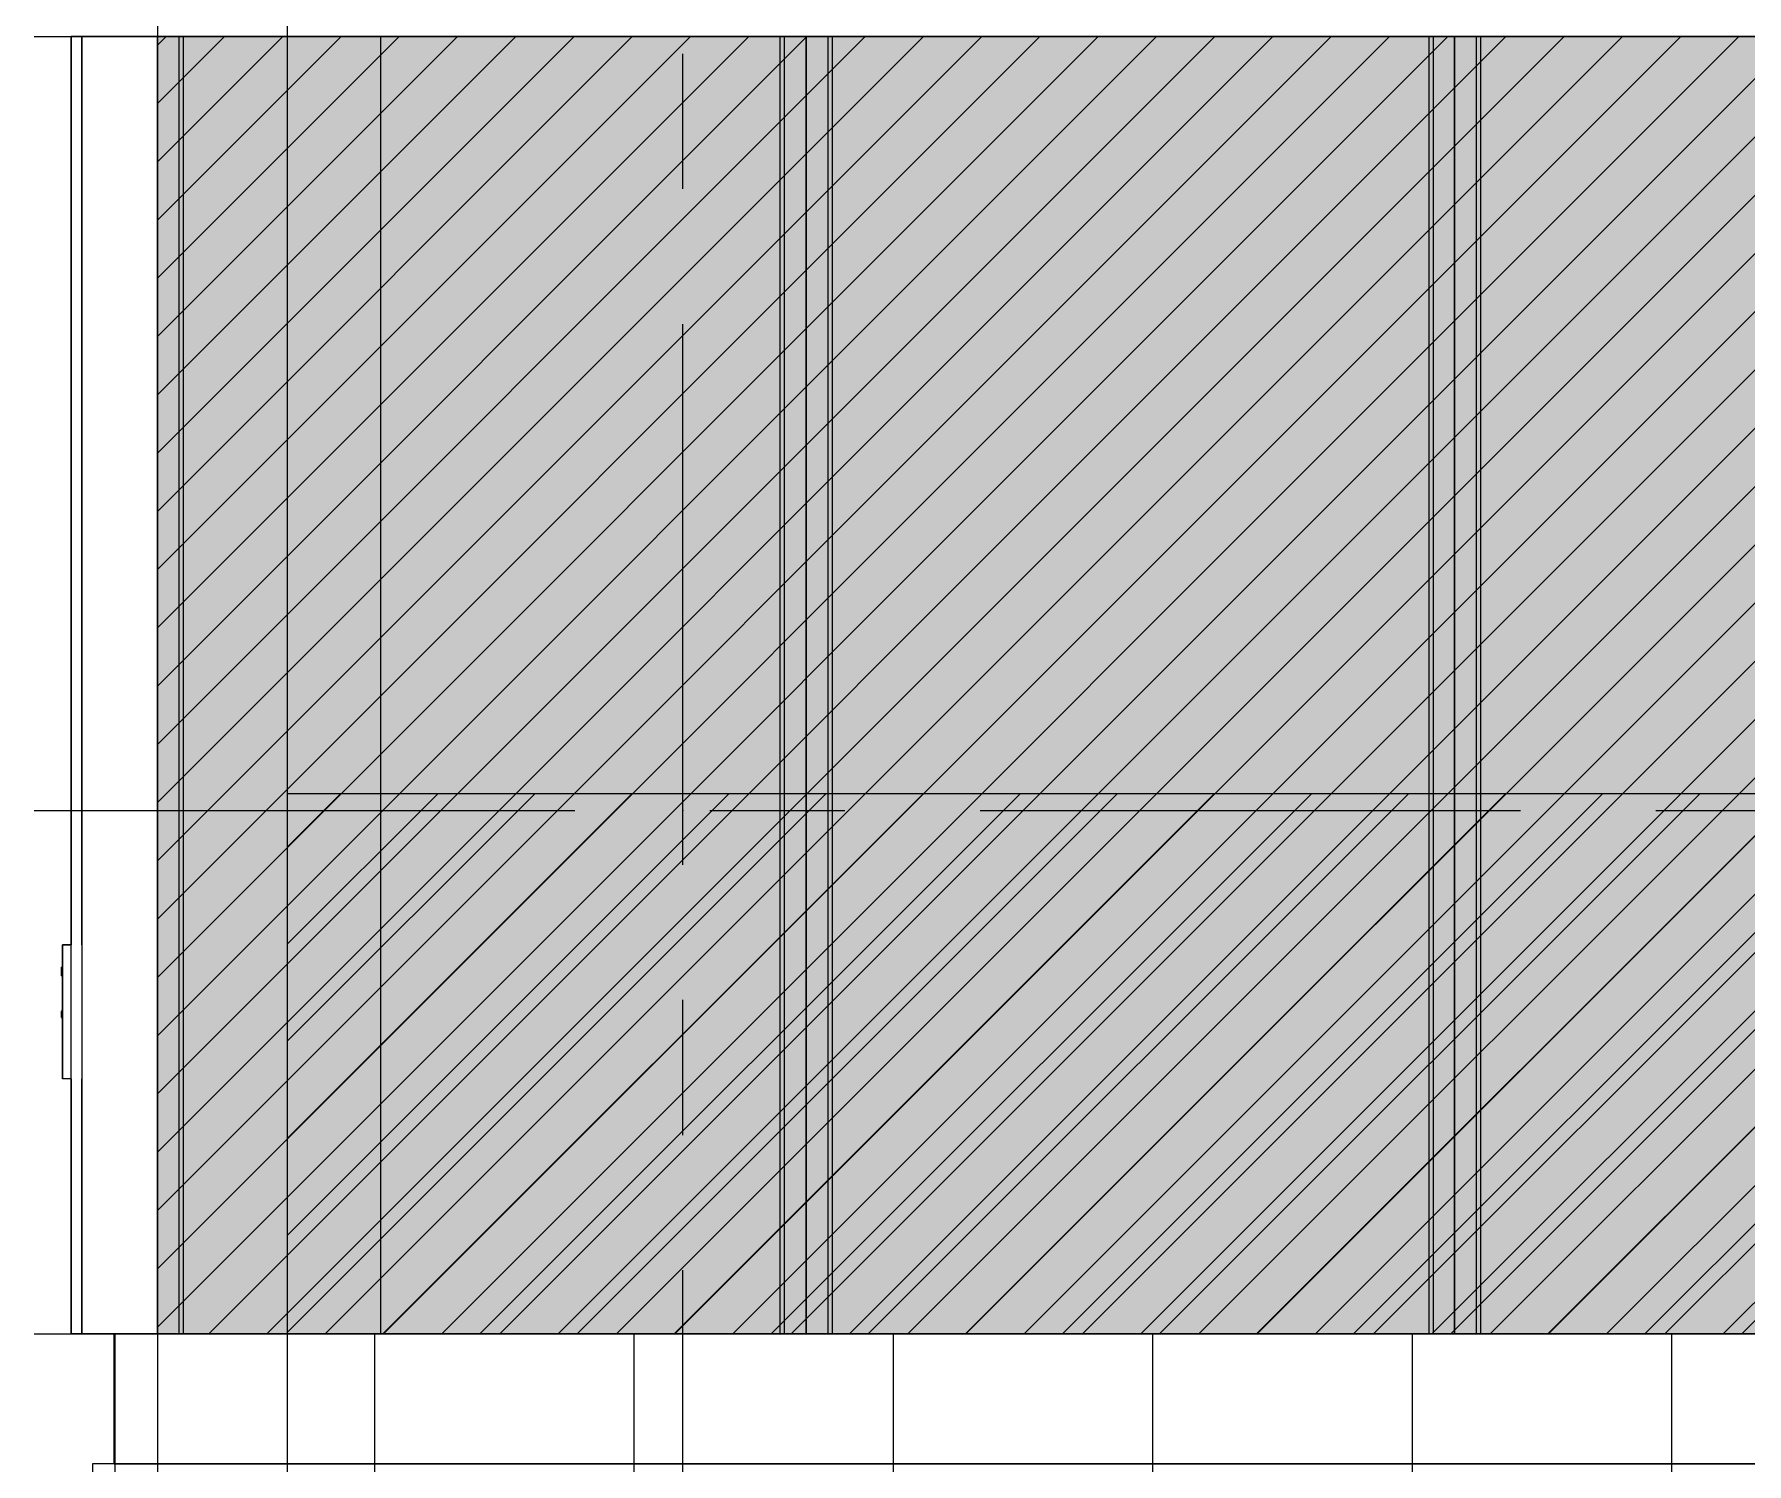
# Model space of a CAD drawing. Header units: millimetres. Extents: x 2519235 to 7246330, y 25937 to 201821.
# Drawn here: x 3027288 to 3031249, y 101990 to 105295 of the extents above; entities that cross this region are included whole.
import ezdxf
from ezdxf.enums import TextEntityAlignment as Align

# ---------------------------------------------------------------- set-up
doc = ezdxf.new("R2010")
doc.units = ezdxf.units.MM
doc.set_wipeout_variables(frame=1)
for name, pattern in [('DPA_Hidden 100', [6, 4, -2]), ('HIDDEN', [0.375, 0.25, -0.125]), ('TA_GL_005.00000', [13.75, 5, -1.25, 1.25, -1.25, 5])]:
    doc.linetypes.add(name, pattern=pattern)
for name, color, linetype in [('000 - 0_HIDE_OBJ_FRAMING_DEF_SUB_1', 7, 'Continuous'), ('000 - 0_SYM_DWG_GRID-BUBBLE_MAIN_COLOR_1', 7, 'Continuous'), ('000 - 0_SYM_DWG_GRIDLINE_MAIN_COLOR_251', 7, 'Continuous'), ('000 - 0_SYM_DWG_LEVEL_TEXT', 7, 'Continuous'), ('000 - CONCRETE_COL_HATCH_', 7, 'Continuous'), ('000 - CONCRETE_COL_WIPEOUT_', 7, 'Continuous'), ('000 - CONCRETE_PRECAST_HATCH_', 7, 'Continuous'), ('_Wall-PRECAST-E1', 7, 'HIDDEN'), ('_งานโครงสร้าง', 7, 'Continuous')]:
    doc.layers.add(name, color=color, linetype=linetype)
doc.styles.add('Arial', font='arial.ttf', dxfattribs={"height": 300})
doc.styles.add('Arial_1', font='arial.ttf', dxfattribs={"height": 250})
doc.styles.add('TA', font='', dxfattribs={"height": 4.5})
doc.styles.get('TA').set_extended_font_data('Cordia New')

# ---------------------------------------------------------------- blocks, each defined once
blk = doc.blocks.new('*U981')
at = {"color": 7}
blk.add_point((0, 0), dxfattribs=at)
at = {"layer": '000 - 0_SYM_DWG_LEVEL_TEXT', "color": 7, "style": 'Arial_1'}
for tag, p in [('LV_NAME_1', (-115.775, 11.925)), ('LV_NAME_2', (-115.787, 6.835)), ('LV_NAME_3', (-115.798, 1.744))]:
    blk.add_attdef(tag, p, '', height=3, dxfattribs=at)
blk = doc.blocks.new('*U976')
at = {"layer": '000 - 0_SYM_DWG_GRIDLINE_MAIN_COLOR_251', "color": 7, "linetype": 'ByBlock', "ltscale": 5}
blk.add_line((20, 0), (-348.8, 0), dxfattribs=at)
at = {"color": 7, "style": 'TA', "flags": 1}
blk.add_attdef('LOCATION', (6, -6), '', height=4.5, rotation=270, dxfattribs=at)
at = {"layer": '000 - 0_SYM_DWG_GRID-BUBBLE_MAIN_COLOR_1', "color": 7, "style": 'Arial'}
blk.add_attdef('GRID-HEAD', text='', height=4, rotation=90, dxfattribs=at).set_placement((42.25, 0), align=Align.MIDDLE_CENTER)
blk = doc.blocks.new('*U977')
at = {"layer": '000 - 0_SYM_DWG_GRIDLINE_MAIN_COLOR_251', "color": 7, "linetype": 'ByBlock', "ltscale": 5}
blk.add_line((30, 0), (-338.2, 0), dxfattribs=at)
at = {"layer": '000 - 0_SYM_DWG_GRIDLINE_MAIN_COLOR_251', "color": 7}
blk.add_point((0, 0), dxfattribs=at)
at = {"color": 7, "style": 'TA', "flags": 1}
blk.add_attdef('LOCATION', (6, -6), '', height=4.5, rotation=270, dxfattribs=at)
blk = doc.blocks.new('W-1-PP17-ENT1_REV02_20260415-162311_PP17_ENT1_ELE2_DIMS')
at = {"color": 7, "xscale": 50, "yscale": 50, "zscale": 50}
for p in [(-15410, 105290), (-15410, 103500), (-15410, 102290)]:
    blk.add_blockref('*U981', p, dxfattribs=at)
at = {"layer": '000 - 0_SYM_DWG_GRIDLINE_MAIN_COLOR_251', "color": 7, "linetype": 'TA_GL_005.00000', "xscale": 50, "yscale": 50, "zscale": 50}
for name, p, rotation in [('*U976', (-15410, 100000), 270), ('*U977', (-15410, 105290), 180), ('*U977', (-15410, 103500), 180), ('*U977', (-15410, 102290), 180)]:
    blk.add_blockref(name, p, dxfattribs=dict(at, rotation=rotation))
blk = doc.blocks.new('W-1-PP17-ENT1_REV02_20260415-162429_PP17_ENT1_EX_ELE2')
at = {"layer": '_งานโครงสร้าง'}
h = blk.add_hatch(dxfattribs=at)
h.set_pattern_fill('ANSI31', scale=50)
h.set_pattern_definition([(45, (-3022492.74, -5e-09), (-112.2532015, 112.2532015), [])])
h.paths.add_polyline_path([(-16325, 103540), (-8100, 103540), (-8100, 102290), (-16325, 102290)])
at = {"layer": '_Wall-PRECAST-E1', "color": 7}
for points in [[(-16625, 102290), (-15125, 102290), (-15125, 105290), (-16625, 105290)], [(-15125, 105290), (-13625, 105290), (-13625, 102290), (-15125, 102290)], [(-13625, 102290), (-12125, 102290), (-12125, 105290), (-13625, 105290)]]:
    blk.add_lwpolyline(points, close=True, dxfattribs=at)
at = {"layer": '_งานโครงสร้าง', "color": 7, "extrusion": (2.28848e-17, 1, 0)}
for p, q in [((-16625, 116340), (-16625, 100790)), ((-16325, 116340), (-16325, 100790))]:
    blk.add_line(p, q, dxfattribs=at)
at = {"layer": '_งานโครงสร้าง', "color": 7}
for p, q in [((-16325, 103540), (-8100, 103540)), ((-8100, 102290), (-16325, 102290))]:
    blk.add_line(p, q, dxfattribs=at)
blk = doc.blocks.new('DPA_Flat type A - Flat Type A-34221842-ENTRANCE 1 - ENLARGE ELEVATION 2 01')
at = {"layer": '000 - 0_HIDE_OBJ_FRAMING_DEF_SUB_1', "color": 7}
for p, q in [((-519868.9, 105290), (-519893.9, 105290)), ((-519893.9, 105290), (-519868.9, 105290)), ((-519893.9, 102290), (-519893.9, 105290)), ((-519893.9, 105290), (-519893.9, 103190)), ((-519693.9, 105290), (-519868.9, 105290)), ((-519868.9, 105290), (-519693.9, 105290)), ((-519868.9, 103190), (-519868.9, 105290)), ((-519868.9, 105290), (-519868.9, 102290)), ((-519693.9, 102290), (-519693.9, 105290)), ((-519693.9, 105290), (-519693.9, 102290)), ((-519893.9, 102880), (-519893.9, 102290)), ((-519868.9, 102290), (-519868.9, 102880)), ((-519868.9, 102290), (-519893.9, 102290)), ((-519893.9, 102290), (-519868.9, 102290)), ((-519693.9, 102290), (-519868.9, 102290)), ((-519868.9, 102290), (-519693.9, 102290))]:
    blk.add_line(p, q, dxfattribs=at)
blk = doc.blocks.new('DPA_Curved type B - Curved Type B-V2-ENTRANCE 1 - ENLARGE ELEVATION 2 01')
at = {"layer": '000 - 0_HIDE_OBJ_FRAMING_DEF_SUB_1', "color": 7}
for p, q in [((-519883.9, 105290), (-519893.9, 105290)), ((-519893.9, 105290), (-519893.9, 105290)), ((-519893.9, 105290), (-519893.9, 105290)), ((-519893.9, 105290), (-519883.9, 105290)), ((-519893.9, 105290), (-519893.9, 103190)), ((-519893.9, 105290), (-519893.9, 103190)), ((-519893.9, 105290), (-519893.9, 103190)), ((-519843.9, 105290), (-519883.9, 105290)), ((-519883.9, 105290), (-519843.9, 105290)), ((-519693.9, 105290), (-519843.9, 105290)), ((-519843.9, 105290), (-519693.9, 105290)), ((-519693.9, 102290), (-519693.9, 105290)), ((-519693.9, 105290), (-519693.9, 102290)), ((-519893.9, 102880), (-519893.9, 102290)), ((-519893.9, 102880), (-519893.9, 102290)), ((-519893.9, 102880), (-519893.9, 102290)), ((-519883.9, 102290), (-519893.9, 102290)), ((-519893.9, 102290), (-519893.9, 102290)), ((-519893.9, 102290), (-519893.9, 102290)), ((-519893.9, 102290), (-519883.9, 102290)), ((-519843.9, 102290), (-519883.9, 102290)), ((-519883.9, 102290), (-519843.9, 102290)), ((-519693.9, 102290), (-519843.9, 102290)), ((-519843.9, 102290), (-519693.9, 102290))]:
    blk.add_line(p, q, dxfattribs=at)
blk = doc.blocks.new('DPA_Curved type B - Curved Type B-V3-ENTRANCE 1 - ENLARGE ELEVATION 2 01')
at = {"layer": '000 - 0_HIDE_OBJ_FRAMING_DEF_SUB_1', "color": 7}
for p, q in [((-515193.9, 105290), (-516693.9, 105290)), ((-516693.9, 105290), (-516643.9, 105290)), ((-516693.9, 102290), (-516693.9, 105290)), ((-516693.9, 105290), (-516693.9, 102290)), ((-516643.9, 105290), (-516633.9, 105290)), ((-516643.9, 105290), (-516643.9, 102290)), ((-516643.9, 105290), (-516643.9, 102290)), ((-516633.9, 105290), (-515943.9, 105290)), ((-516633.9, 105290), (-516633.9, 102290)), ((-515943.9, 105290), (-515253.9, 105290)), ((-515943.9, 105290), (-515943.9, 102290)), ((-515253.9, 105290), (-515243.9, 105290)), ((-515253.9, 105290), (-515253.9, 102290)), ((-515243.9, 105290), (-515193.9, 105290)), ((-515243.9, 105290), (-515243.9, 102290)), ((-515243.9, 105290), (-515243.9, 102290)), ((-515193.9, 102290), (-515193.9, 105290)), ((-515193.9, 105290), (-515193.9, 102290)), ((-516643.9, 102290), (-516693.9, 102290)), ((-516693.9, 102290), (-515193.9, 102290)), ((-516633.9, 102290), (-516643.9, 102290)), ((-515943.9, 102290), (-516633.9, 102290)), ((-515253.9, 102290), (-515943.9, 102290)), ((-515243.9, 102290), (-515253.9, 102290)), ((-515193.9, 102290), (-515243.9, 102290))]:
    blk.add_line(p, q, dxfattribs=at)
blk = doc.blocks.new('DPA_Curved type C_Left_Corner 1 - Curved Type C_Left_Corner 1-31266681-ENTRANCE 1 - ENLARGE ELEVATION 2 01')
at = {"layer": '000 - 0_HIDE_OBJ_FRAMING_DEF_SUB_1', "color": 7}
for p, q in [((-519693.94667, 105290), (-519693.94667, 102290)), ((-519693.94667, 102290), (-519693.94667, 105290))]:
    blk.add_line(p, q, dxfattribs=at)
blk = doc.blocks.new('DPA_Curved type A - Curved Type A-V21-ENTRANCE 1 - ENLARGE ELEVATION 2 01')
at = {"layer": '000 - 0_HIDE_OBJ_FRAMING_DEF_SUB_1', "color": 7}
for p, q in [((-519883.9, 105290), (-519893.9, 105290)), ((-519893.9, 105290), (-519893.9, 105290)), ((-519893.9, 105290), (-519883.9, 105290)), ((-519893.9, 105290), (-519893.9, 103190)), ((-519893.9, 105290), (-519893.9, 103190)), ((-519843.9, 105290), (-519883.9, 105290)), ((-519883.9, 105290), (-519843.9, 105290)), ((-519843.9, 105290), (-519693.9, 105290)), ((-519693.9, 105290), (-519843.9, 105290)), ((-519693.9, 105290), (-519693.9, 102290)), ((-519693.9, 105290), (-519693.9, 102290)), ((-519893.9, 102880), (-519893.9, 102290)), ((-519893.9, 102880), (-519893.9, 102290)), ((-519883.9, 102290), (-519893.9, 102290)), ((-519893.9, 102290), (-519893.9, 102290)), ((-519893.9, 102290), (-519883.9, 102290)), ((-519843.9, 102290), (-519883.9, 102290)), ((-519883.9, 102290), (-519843.9, 102290)), ((-519843.9, 102290), (-519693.9, 102290)), ((-519693.9, 102290), (-519843.9, 102290))]:
    blk.add_line(p, q, dxfattribs=at)
blk = doc.blocks.new('DPA_Curved type C_Left_Corner 1 - Curved Type C_Left_Corner 1-V28-ENTRANCE 1 - ENLARGE ELEVATION 2 01')
at = {"layer": '000 - 0_HIDE_OBJ_FRAMING_DEF_SUB_1', "color": 7}
for p, q in [((-519883.9, 105290), (-519893.9, 105290)), ((-519893.9, 105290), (-519893.9, 105290)), ((-519893.9, 105290), (-519893.9, 105290)), ((-519893.9, 105290), (-519883.9, 105290)), ((-519893.9, 105290), (-519893.9, 103190)), ((-519893.9, 105290), (-519893.9, 103190)), ((-519893.9, 105290), (-519893.9, 103190)), ((-519843.9, 105290), (-519883.9, 105290)), ((-519883.9, 105290), (-519843.9, 105290)), ((-519693.9, 105290), (-519843.9, 105290)), ((-519843.9, 105290), (-519693.9, 105290)), ((-519693.9, 102290), (-519693.9, 105290)), ((-519693.9, 105290), (-519693.9, 102290)), ((-519893.9, 102880), (-519893.9, 102290)), ((-519893.9, 102880), (-519893.9, 102290)), ((-519893.9, 102880), (-519893.9, 102290)), ((-519883.9, 102290), (-519893.9, 102290)), ((-519893.9, 102290), (-519893.9, 102290)), ((-519893.9, 102290), (-519893.9, 102290)), ((-519893.9, 102290), (-519883.9, 102290)), ((-519843.9, 102290), (-519883.9, 102290)), ((-519883.9, 102290), (-519843.9, 102290)), ((-519693.9, 102290), (-519843.9, 102290)), ((-519843.9, 102290), (-519693.9, 102290))]:
    blk.add_line(p, q, dxfattribs=at)
blk = doc.blocks.new('DPA_Curved type B - Curved Type B-V30-ENTRANCE 1 - ENLARGE ELEVATION 2 01')
at = {"layer": '000 - 0_HIDE_OBJ_FRAMING_DEF_SUB_1', "color": 7}
for p, q in [((-519883.9, 105290), (-519893.9, 105290)), ((-519893.9, 105290), (-519893.9, 105290)), ((-519893.9, 105290), (-519893.9, 105290)), ((-519893.9, 105290), (-519883.9, 105290)), ((-519893.9, 105290), (-519893.9, 103190)), ((-519893.9, 105290), (-519893.9, 103190)), ((-519893.9, 105290), (-519893.9, 103190)), ((-519843.9, 105290), (-519883.9, 105290)), ((-519883.9, 105290), (-519843.9, 105290)), ((-519693.9, 105290), (-519843.9, 105290)), ((-519843.9, 105290), (-519693.9, 105290)), ((-519693.9, 102290), (-519693.9, 105290)), ((-519693.9, 105290), (-519693.9, 102290)), ((-519893.9, 102880), (-519893.9, 102290)), ((-519893.9, 102880), (-519893.9, 102290)), ((-519893.9, 102880), (-519893.9, 102290)), ((-519883.9, 102290), (-519893.9, 102290)), ((-519893.9, 102290), (-519893.9, 102290)), ((-519893.9, 102290), (-519893.9, 102290)), ((-519893.9, 102290), (-519883.9, 102290)), ((-519843.9, 102290), (-519883.9, 102290)), ((-519883.9, 102290), (-519843.9, 102290)), ((-519693.9, 102290), (-519843.9, 102290)), ((-519843.9, 102290), (-519693.9, 102290))]:
    blk.add_line(p, q, dxfattribs=at)
blk = doc.blocks.new('DPA_Curved type C_Left - Curved Type C_Left-31496685-ENTRANCE 1 - ENLARGE ELEVATION 2 01')
at = {"layer": '000 - 0_HIDE_OBJ_FRAMING_DEF_SUB_1', "color": 7}
for p, q in [((-519693.9, 105290), (-519644.4, 105290)), ((-518193.9, 105290), (-519693.9, 105290)), ((-519693.9, 102290), (-519693.9, 105290)), ((-519693.9, 105290), (-519693.9, 102290)), ((-519644.4, 105290), (-519634.4, 105290)), ((-519644.4, 105290), (-519644.4, 102290)), ((-519644.4, 105290), (-519644.4, 102290)), ((-519634.4, 105290), (-519177.8, 105290)), ((-519634.4, 105290), (-519634.4, 102290)), ((-519177.8, 105290), (-518254.4, 105290)), ((-519177.8, 105290), (-519177.8, 102290)), ((-518254.4, 105290), (-518244.4, 105290)), ((-518254.4, 105290), (-518254.4, 102290)), ((-518244.4, 105290), (-518193.9, 105290)), ((-518244.4, 105290), (-518244.4, 102290)), ((-518244.4, 105290), (-518244.4, 102290)), ((-518193.9, 105290), (-518193.9, 102290)), ((-518193.9, 105290), (-518193.9, 102290)), ((-519693.9, 102290), (-518193.9, 102290)), ((-519644.4, 102290), (-519693.9, 102290)), ((-519634.4, 102290), (-519644.4, 102290)), ((-519177.8, 102290), (-519634.4, 102290)), ((-518254.4, 102290), (-519177.8, 102290)), ((-518244.4, 102290), (-518254.4, 102290)), ((-518193.9, 102290), (-518244.4, 102290))]:
    blk.add_line(p, q, dxfattribs=at)
blk = doc.blocks.new('DPA_Curved type A - Curved Type A-V31-ENTRANCE 1 - ENLARGE ELEVATION 2 01')
at = {"layer": '000 - 0_HIDE_OBJ_FRAMING_DEF_SUB_1', "color": 7}
for p, q in [((-510693.9, 105290), (-510643.9, 105290)), ((-509193.9, 105290), (-510693.9, 105290)), ((-510693.9, 102290), (-510693.9, 105290)), ((-510693.9, 105290), (-510693.9, 102290)), ((-510643.9, 105290), (-510633.9, 105290)), ((-510643.9, 105290), (-510643.9, 102290)), ((-510643.9, 105290), (-510643.9, 102290)), ((-510633.9, 105290), (-509253.9, 105290)), ((-510633.9, 105290), (-510633.9, 102290)), ((-509253.9, 105290), (-509243.9, 105290)), ((-509253.9, 105290), (-509253.9, 102290)), ((-509243.9, 105290), (-509193.9, 105290)), ((-509243.9, 105290), (-509243.9, 102290)), ((-509243.9, 105290), (-509243.9, 102290)), ((-509193.9, 105290), (-509193.9, 102290)), ((-509193.9, 105290), (-509193.9, 102290)), ((-510693.9, 102290), (-509193.9, 102290)), ((-510643.9, 102290), (-510693.9, 102290)), ((-510633.9, 102290), (-510643.9, 102290)), ((-509253.9, 102290), (-510633.9, 102290)), ((-509243.9, 102290), (-509253.9, 102290)), ((-509193.9, 102290), (-509243.9, 102290))]:
    blk.add_line(p, q, dxfattribs=at)
blk = doc.blocks.new('ACM_TEST BOX - test box-V63-ENTRANCE 1 - ENLARGE ELEVATION 2 01')
at = {"layer": '000 - 0_HIDE_OBJ_FRAMING_DEF_SUB_1', "color": 7}
for p, q in [((-519913.9, 103190), (-519913.9, 102880)), ((-519913.9, 102880), (-519913.9, 103190)), ((-519913.9, 103190), (-519893.9, 103190)), ((-519893.9, 103190), (-519913.9, 103190)), ((-519915.9, 103137.6), (-519915.9, 103138.3)), ((-519915.9, 103138.3), (-519915.9, 103137.6)), ((-519915.9, 103137), (-519915.9, 103138.3)), ((-519915.9, 103138.3), (-519915.9, 103135.5)), ((-519913.9, 103138.3), (-519915.9, 103138.3)), ((-519913.9, 103138.3), (-519915.9, 103138.3)), ((-519915.9, 103135.5), (-519915.9, 103138)), ((-519915.9, 103138), (-519915.9, 103135.5)), ((-519915.9, 103135.5), (-519915.9, 103138)), ((-519915.9, 103138), (-519915.9, 103118.3)), ((-519915.9, 103135.5), (-519915.9, 103138)), ((-519915.9, 103138), (-519915.9, 103135.5)), ((-519915.9, 103138), (-519915.9, 103118.3)), ((-519915.9, 103129), (-519915.9, 103138)), ((-519915.9, 103138), (-519915.9, 103133)), ((-519915.9, 103132.9), (-519915.9, 103138)), ((-519915.9, 103138), (-519915.9, 103129)), ((-519913.9, 103138), (-519915.9, 103138)), ((-519913.9, 103138), (-519915.9, 103138)), ((-519913.9, 103138), (-519915.9, 103138)), ((-519913.9, 103138), (-519915.9, 103138)), ((-519915.9, 103135.5), (-519915.9, 103137.6)), ((-519915.9, 103137.6), (-519915.9, 103135.7)), ((-519915.9, 103135.6), (-519915.9, 103137.4)), ((-519915.9, 103133.4), (-519915.9, 103137)), ((-519915.9, 103135), (-519915.9, 103135.8)), ((-519915.9, 103135.8), (-519915.9, 103135)), ((-519915.9, 103134), (-519915.9, 103135.8)), ((-519915.9, 103135.8), (-519915.9, 103134.9)), ((-519915.9, 103135.7), (-519915.9, 103132.9)), ((-519915.9, 103133.1), (-519915.9, 103135.6)), ((-519915.9, 103118.3), (-519915.9, 103135.5)), ((-519915.9, 103135.5), (-519915.9, 103118.3)), ((-519915.9, 103129.7), (-519915.9, 103135.5)), ((-519915.9, 103132.4), (-519915.9, 103135.5)), ((-519915.9, 103118.3), (-519915.9, 103135.5)), ((-519915.9, 103135.5), (-519915.9, 103118.3)), ((-519915.9, 103130), (-519915.9, 103135.5)), ((-519915.9, 103135.5), (-519915.9, 103127.9)), ((-519915.9, 103135.3), (-519915.9, 103134.3)), ((-519915.9, 103132.9), (-519915.9, 103135)), ((-519915.9, 103135), (-519915.9, 103132.4)), ((-519915.9, 103134.9), (-519915.9, 103132.2)), ((-519915.9, 103134.3), (-519915.9, 103132.7)), ((-519915.9, 103127.9), (-519915.9, 103134)), ((-519915.9, 103128.1), (-519915.9, 103133.4)), ((-519915.9, 103130.8), (-519915.9, 103133.1)), ((-519915.9, 103133), (-519915.9, 103131)), ((-519915.9, 103131.2), (-519915.9, 103132.9)), ((-519915.9, 103132.9), (-519915.9, 103130.4)), ((-519915.9, 103131), (-519915.9, 103132.9)), ((-519915.9, 103132.7), (-519915.9, 103131.1)), ((-519915.9, 103132.2), (-519915.9, 103128.1)), ((-519913.9, 103137.6), (-519913.9, 103138.3)), ((-519913.9, 103138.3), (-519913.9, 103137.6)), ((-519913.9, 103135.5), (-519913.9, 103138.3)), ((-519913.9, 103138.3), (-519913.9, 103137)), ((-519913.9, 103135.5), (-519913.9, 103138)), ((-519913.9, 103138), (-519913.9, 103135.5)), ((-519913.9, 103118.3), (-519913.9, 103138)), ((-519913.9, 103138), (-519913.9, 103135.5)), ((-519913.9, 103135.5), (-519913.9, 103138)), ((-519913.9, 103138), (-519913.9, 103135.5)), ((-519913.9, 103118.3), (-519913.9, 103138)), ((-519913.9, 103129), (-519913.9, 103138)), ((-519913.9, 103138), (-519913.9, 103132.9)), ((-519913.9, 103133), (-519913.9, 103138)), ((-519913.9, 103138), (-519913.9, 103129)), ((-519913.9, 103135.7), (-519913.9, 103137.6)), ((-519913.9, 103137.6), (-519913.9, 103135.5)), ((-519913.9, 103137.4), (-519913.9, 103135.6)), ((-519913.9, 103137), (-519913.9, 103133.4)), ((-519913.9, 103135), (-519913.9, 103135.8)), ((-519913.9, 103135.8), (-519913.9, 103135)), ((-519913.9, 103134.9), (-519913.9, 103135.8)), ((-519913.9, 103135.8), (-519913.9, 103134)), ((-519913.9, 103132.9), (-519913.9, 103135.7)), ((-519913.9, 103135.6), (-519913.9, 103133.1)), ((-519913.9, 103118.3), (-519913.9, 103135.5)), ((-519913.9, 103135.5), (-519913.9, 103118.3)), ((-519913.9, 103135.5), (-519913.9, 103129.7)), ((-519913.9, 103135.5), (-519913.9, 103132.4)), ((-519913.9, 103118.3), (-519913.9, 103135.5)), ((-519913.9, 103135.5), (-519913.9, 103118.3)), ((-519913.9, 103135.5), (-519913.9, 103130)), ((-519913.9, 103127.9), (-519913.9, 103135.5)), ((-519913.9, 103134.3), (-519913.9, 103135.3)), ((-519913.9, 103132.4), (-519913.9, 103135)), ((-519913.9, 103135), (-519913.9, 103132.9)), ((-519913.9, 103132.2), (-519913.9, 103134.9)), ((-519913.9, 103132.7), (-519913.9, 103134.3)), ((-519913.9, 103134), (-519913.9, 103127.9)), ((-519913.9, 103133.4), (-519913.9, 103128.1)), ((-519913.9, 103133.1), (-519913.9, 103130.8)), ((-519913.9, 103131), (-519913.9, 103133)), ((-519913.9, 103130.4), (-519913.9, 103132.9)), ((-519913.9, 103132.9), (-519913.9, 103131.2)), ((-519913.9, 103132.9), (-519913.9, 103131)), ((-519913.9, 103131.1), (-519913.9, 103132.7)), ((-519913.9, 103128.1), (-519913.9, 103132.2)), ((-519915.9, 103129.9), (-519915.9, 103131.2)), ((-519915.9, 103131.1), (-519915.9, 103130.2)), ((-519915.9, 103129.1), (-519915.9, 103130.8)), ((-519915.9, 103130.4), (-519915.9, 103128.6)), ((-519915.9, 103128.6), (-519915.9, 103129.9)), ((-519915.9, 103127.2), (-519915.9, 103129.7)), ((-519915.9, 103127.2), (-519915.9, 103129.1)), ((-519915.9, 103118.3), (-519915.9, 103129)), ((-519915.9, 103129), (-519915.9, 103118.3)), ((-519913.9, 103129), (-519915.9, 103129)), ((-519913.9, 103129), (-519915.9, 103129)), ((-519915.9, 103126.6), (-519915.9, 103128.6)), ((-519915.9, 103128.6), (-519915.9, 103127.4)), ((-519915.9, 103128.1), (-519915.9, 103122.4)), ((-519915.9, 103122.8), (-519915.9, 103128.1)), ((-519915.9, 103122.4), (-519915.9, 103127.9)), ((-519915.9, 103127.9), (-519915.9, 103123)), ((-519915.9, 103120.8), (-519915.9, 103127.5)), ((-519915.9, 103127.4), (-519915.9, 103126.4)), ((-519915.9, 103120.8), (-519915.9, 103127.2)), ((-519915.9, 103127.2), (-519915.9, 103126.1)), ((-519915.9, 103124.2), (-519915.9, 103127.2)), ((-519915.9, 103125.3), (-519915.9, 103126.9)), ((-519915.9, 103126.9), (-519915.9, 103125.4)), ((-519915.9, 103123.8), (-519915.9, 103126.6)), ((-519915.9, 103126.4), (-519915.9, 103125.3)), ((-519915.9, 103126.1), (-519915.9, 103124.1)), ((-519915.9, 103125.4), (-519915.9, 103118.3)), ((-519915.9, 103125.3), (-519915.9, 103123.8)), ((-519915.9, 103118.3), (-519915.9, 103125.3)), ((-519915.9, 103125.1), (-519915.9, 103121.3)), ((-519915.9, 103122.6), (-519915.9, 103125.1)), ((-519915.9, 103121.5), (-519915.9, 103124.2)), ((-519915.9, 103124.1), (-519915.9, 103121.4)), ((-519915.9, 103120.9), (-519915.9, 103123.8)), ((-519915.9, 103123.8), (-519915.9, 103122.1)), ((-519915.9, 103123), (-519915.9, 103119.3)), ((-519915.9, 103119.2), (-519915.9, 103122.8)), ((-519915.9, 103121), (-519915.9, 103122.6)), ((-519915.9, 103122.4), (-519915.9, 103120.4)), ((-519915.9, 103120.4), (-519915.9, 103122.4)), ((-519915.9, 103122.1), (-519915.9, 103120.9)), ((-519915.9, 103119.6), (-519915.9, 103121.5)), ((-519915.9, 103121.3), (-519915.9, 103118.8)), ((-519915.9, 103120.4), (-519915.9, 103121)), ((-519915.9, 103118.8), (-519915.9, 103120.9)), ((-519915.9, 103118.3), (-519915.9, 103120.8)), ((-519915.9, 103118.6), (-519915.9, 103119.6)), ((-519915.9, 103119.3), (-519915.9, 103118)), ((-519915.9, 103118), (-519915.9, 103119.2)), ((-519915.9, 103118.8), (-519915.9, 103118)), ((-519915.9, 103118), (-519915.9, 103118.8)), ((-519915.9, 103118.3), (-519913.9, 103118.3)), ((-519913.9, 103118.3), (-519915.9, 103118.3)), ((-519913.9, 103118.3), (-519915.9, 103118.3)), ((-519913.9, 103118.3), (-519915.9, 103118.3)), ((-519913.9, 103118), (-519915.9, 103118)), ((-519913.9, 103118), (-519915.9, 103118)), ((-519913.9, 103131.2), (-519913.9, 103129.9)), ((-519913.9, 103130.2), (-519913.9, 103131.1)), ((-519913.9, 103130.8), (-519913.9, 103129.1)), ((-519913.9, 103128.6), (-519913.9, 103130.4)), ((-519913.9, 103129.9), (-519913.9, 103128.6)), ((-519913.9, 103129.7), (-519913.9, 103127.2)), ((-519913.9, 103129.1), (-519913.9, 103127.2)), ((-519913.9, 103118.3), (-519913.9, 103129)), ((-519913.9, 103129), (-519913.9, 103118.3)), ((-519913.9, 103127.4), (-519913.9, 103128.6)), ((-519913.9, 103128.6), (-519913.9, 103126.6)), ((-519913.9, 103128.1), (-519913.9, 103122.8)), ((-519913.9, 103122.4), (-519913.9, 103128.1)), ((-519913.9, 103123), (-519913.9, 103127.9)), ((-519913.9, 103127.9), (-519913.9, 103122.4)), ((-519913.9, 103127.5), (-519913.9, 103120.8)), ((-519913.9, 103126.4), (-519913.9, 103127.4)), ((-519913.9, 103127.2), (-519913.9, 103120.8)), ((-519913.9, 103126.1), (-519913.9, 103127.2)), ((-519913.9, 103127.2), (-519913.9, 103124.2)), ((-519913.9, 103125.4), (-519913.9, 103126.9)), ((-519913.9, 103126.9), (-519913.9, 103125.3)), ((-519913.9, 103126.6), (-519913.9, 103123.8)), ((-519913.9, 103125.3), (-519913.9, 103126.4)), ((-519913.9, 103124.1), (-519913.9, 103126.1)), ((-519913.9, 103118.3), (-519913.9, 103125.4)), ((-519913.9, 103123.8), (-519913.9, 103125.3)), ((-519913.9, 103125.3), (-519913.9, 103118.3)), ((-519913.9, 103125.1), (-519913.9, 103122.6)), ((-519913.9, 103121.3), (-519913.9, 103125.1)), ((-519913.9, 103124.2), (-519913.9, 103121.5)), ((-519913.9, 103121.4), (-519913.9, 103124.1)), ((-519913.9, 103122.1), (-519913.9, 103123.8)), ((-519913.9, 103123.8), (-519913.9, 103120.9)), ((-519913.9, 103119.3), (-519913.9, 103123)), ((-519913.9, 103122.8), (-519913.9, 103119.2)), ((-519913.9, 103122.6), (-519913.9, 103121)), ((-519913.9, 103122.4), (-519913.9, 103120.4)), ((-519913.9, 103120.4), (-519913.9, 103122.4)), ((-519913.9, 103120.9), (-519913.9, 103122.1)), ((-519913.9, 103121.5), (-519913.9, 103119.6)), ((-519913.9, 103118.8), (-519913.9, 103121.3)), ((-519913.9, 103121), (-519913.9, 103120.4)), ((-519913.9, 103120.9), (-519913.9, 103118.8)), ((-519913.9, 103120.8), (-519913.9, 103118.3)), ((-519913.9, 103119.6), (-519913.9, 103118.6)), ((-519913.9, 103118), (-519913.9, 103119.3)), ((-519913.9, 103119.2), (-519913.9, 103118)), ((-519913.9, 103118.8), (-519913.9, 103118)), ((-519913.9, 103118), (-519913.9, 103118.8)), ((-519913.9, 103037.8), (-519915.9, 103037.8)), ((-519915.9, 103035.9), (-519915.9, 103036.6)), ((-519915.9, 103036.6), (-519915.9, 103035.9)), ((-519913.9, 103035.9), (-519915.9, 103035.9)), ((-519915.9, 103029.3), (-519915.9, 103035.5)), ((-519915.9, 103029.3), (-519915.9, 103035.5)), ((-519915.9, 103035.5), (-519915.9, 103029.3)), ((-519915.9, 103035.3), (-519915.9, 103029.3)), ((-519915.9, 103029.3), (-519915.9, 103035)), ((-519915.9, 103035), (-519915.9, 103029.3)), ((-519915.9, 103030), (-519915.9, 103028.5)), ((-519915.9, 103028.5), (-519915.9, 103030)), ((-519915.9, 103029.3), (-519915.9, 103029.3)), ((-519915.9, 103029.3), (-519915.9, 103022)), ((-519915.9, 103022), (-519915.9, 103029.3)), ((-519915.9, 103029.3), (-519915.9, 103023)), ((-519915.9, 103023), (-519915.9, 103029.3)), ((-519915.9, 103022.8), (-519913.9, 103022.8)), ((-519915.9, 103020.8), (-519913.9, 103020.8)), ((-519913.9, 103035.5), (-519913.9, 103037.5)), ((-519913.9, 103037.5), (-519913.9, 103035.5)), ((-519913.9, 103035.9), (-519913.9, 103036.6)), ((-519913.9, 103036.6), (-519913.9, 103035.9)), ((-519913.9, 103029.3), (-519913.9, 103035.5)), ((-519913.9, 103035.5), (-519913.9, 103029.3)), ((-519913.9, 103029.3), (-519913.9, 103035.3)), ((-519913.9, 103035.3), (-519913.9, 103029.3)), ((-519913.9, 103029.3), (-519913.9, 103035)), ((-519913.9, 103035), (-519913.9, 103029.3)), ((-519913.9, 103030), (-519913.9, 103028.5)), ((-519913.9, 103028.5), (-519913.9, 103030)), ((-519913.9, 103029.3), (-519913.9, 103021.1)), ((-519913.9, 103021.1), (-519913.9, 103029.3)), ((-519913.9, 103029.3), (-519913.9, 103022)), ((-519913.9, 103022), (-519913.9, 103029.3)), ((-519913.9, 103029.3), (-519913.9, 103023)), ((-519913.9, 103023), (-519913.9, 103029.3)), ((-519893.9, 102880), (-519913.9, 102880)), ((-519893.9, 102880), (-519913.9, 102880))]:
    blk.add_line(p, q, dxfattribs=at)
blk = doc.blocks.new('DPA_TYP_RL8_Handrail - RL10_300Tx150R-30558471-ENTRANCE 1 - ENLARGE ELEVATION 2 01')
at = {"layer": '000 - 0_HIDE_OBJ_FRAMING_DEF_SUB_1', "color": 7}
blk.add_line((-519793.9, 101990), (-519818.9, 101990), dxfattribs=at)
blk = doc.blocks.new('C-1-PP17-AR-2182-01-B_20260416-050018_PP17_ENT1_EX_ELE2')
at = {"layer": '000 - 0_HIDE_OBJ_FRAMING_DEF_SUB_1', "lineweight": 9}
h = blk.add_hatch(dxfattribs=at)
h.set_pattern_fill('FP_4', style=0, pattern_type=2)
h.set_pattern_definition([(90, (-125, 100790), (-600, 4e-14), [])])
h.paths.add_polyline_path([(-1625, 101990), (100, 101990), (100, 102290), (-1625, 102290), (-1625, 102129.9)])
h.paths.add_polyline_path([(-14720.6, 101990), (-10700, 101990), (-10700, 102290), (-16725, 102290), (-16725, 101990), (-15035.2, 101990)])
h.paths.add_polyline_path([(-10550, 101990), (-3125, 101990), (-3125, 102290), (-10550, 102290), (-10550, 102126.2)])
h = blk.add_hatch(dxfattribs=at)
h.set_pattern_fill('FP_1', style=0, pattern_type=2)
h.set_pattern_definition([(90, (-125, 100700), (-600, 4e-14), [])])
h.paths.add_polyline_path([(-13776.7, 101090), (-13695.6, 101090), (-13695.6, 101095), (-13099.9, 101095), (-13099.9, 101093.6), (-13095.6, 101093.7), (-13095.6, 101095), (-12905.3, 101095.4), (-10700, 101116), (-10700, 101290), (-16775, 101290), (-16775, 101090), (-14405.9, 101090)])
h.paths.add_polyline_path([(-10550, 101116.8), (-3125, 101184.3), (-3125, 101290), (-10550, 101290), (-10550, 101154.8)])
h.paths.add_polyline_path([(99.9, 101191), (104.2, 101191), (104.2, 101195), (150, 101195), (150, 101290), (-1625, 101290), (-1625, 101195), (-1100.1, 101195), (-1100.1, 101191), (-1095.8, 101191), (-1095.8, 101195), (-500.1, 101195), (-500.1, 101191), (-495.8, 101191), (-495.8, 101195), (99.9, 101195)])
h.paths.add_polyline_path([(-13776.7, 101300), (-10700, 101300), (-10700, 101990), (-16775, 101990), (-16775, 101300), (-14404.5, 101300)])
h.paths.add_polyline_path([(-150, 101300), (150, 101300), (150, 101990), (-300.5, 101990), (-300.5, 101680), (-510.5, 101680), (-510.5, 101990), (-1625, 101990), (-1625, 101300), (-248, 101300)])
h.paths.add_polyline_path([(-10550, 101300), (-3125, 101300), (-3125, 101990), (-10550, 101990), (-10550, 101614.7)])
at = {"layer": '000 - 0_HIDE_OBJ_FRAMING_DEF_SUB_1', "color": 7, "linetype": 'DPA_Hidden 100'}
blk.add_line((-16675, 105290), (-10565, 105290), dxfattribs=at)
at = {"layer": '000 - 0_HIDE_OBJ_FRAMING_DEF_SUB_1', "color": 7}
for p, q in [((-16625, 102290), (-16625, 103540)), ((-16625, 103540), (-16625, 102290)), ((-16725, 101990), (-16725, 102290)), ((-16725, 102290), (-16625, 102290)), ((-10700, 102290), (-16725, 102290)), ((-16725, 102290), (-16725, 101990)), ((-16625, 102290), (-10700, 102290)), ((-10700, 102290), (-16625, 102290)), ((-16325, 102290), (-13850, 102290)), ((-13850, 102290), (-16325, 102290)), ((-16325, 102290), (-10700, 102290)), ((-13650, 102290), (-10700, 102290)), ((-10700, 102290), (-13650, 102290)), ((-16775, 101990), (-16775, 101300)), ((-10700, 101990), (-16775, 101990)), ((-16725, 101990), (-16775, 101990)), ((-16725, 101990), (-10700, 101990)), ((-16725, 101990), (-16625, 101990)), ((-16625, 101990), (-10700, 101990)), ((-10700, 101990), (-16625, 101990))]:
    blk.add_line(p, q, dxfattribs=at)
for name, p in [('DPA_Flat type A - Flat Type A-34221842-ENTRANCE 1 - ENLARGE ELEVATION 2 01', (503068.9, 0)), ('DPA_Curved type B - Curved Type B-V2-ENTRANCE 1 - ENLARGE ELEVATION 2 01', (503068.9, 0)), ('DPA_Curved type A - Curved Type A-V21-ENTRANCE 1 - ENLARGE ELEVATION 2 01', (503068.9, 0)), ('DPA_Curved type A - Curved Type A-V21-ENTRANCE 1 - ENLARGE ELEVATION 2 01', (503068.9, 0)), ('DPA_Curved type C_Left_Corner 1 - Curved Type C_Left_Corner 1-V28-ENTRANCE 1 - ENLARGE ELEVATION 2 01', (503068.9, 0)), ('DPA_Curved type B - Curved Type B-V30-ENTRANCE 1 - ENLARGE ELEVATION 2 01', (503068.9, 0)), ('DPA_Curved type C_Left_Corner 1 - Curved Type C_Left_Corner 1-31266681-ENTRANCE 1 - ENLARGE ELEVATION 2 01', (503068.9, 0)), ('DPA_Curved type C_Left - Curved Type C_Left-31496685-ENTRANCE 1 - ENLARGE ELEVATION 2 01', (503068.9, 0)), ('DPA_Curved type A - Curved Type A-V31-ENTRANCE 1 - ENLARGE ELEVATION 2 01', (495568.9, 0)), ('DPA_Curved type B - Curved Type B-V3-ENTRANCE 1 - ENLARGE ELEVATION 2 01', (503068.9, 0)), ('ACM_TEST BOX - test box-V63-ENTRANCE 1 - ENLARGE ELEVATION 2 01', (503068.9, 0)), ('DPA_TYP_RL8_Handrail - RL10_300Tx150R-30558471-ENTRANCE 1 - ENLARGE ELEVATION 2 01', (503068.9, 0))]:
    blk.add_blockref(name, p, dxfattribs=at)
blk = doc.blocks.new('*U1677')
at = {"layer": '000 - CONCRETE_COL_HATCH_'}
h = blk.add_hatch(dxfattribs=at)
h.set_pattern_fill('AR-CONC', scale=0.04)
h.set_pattern_definition([(50, (348000, -843606.8257), (7.28738676, -0.63756342), [0.762, -8.382]), (355, (348000, -843606.826), (-1.40973686, 7.64227381), [0.6096, -6.705623367]), (100.4514447, (348000.607, -843606.879), (5.877649884, 7.004710076), [0.64760035, -7.123609784]), (46.1842, (348000, -843604.794), (10.84316164, -1.68169312), [1.143, -12.573]), (96.6355576, (348000.904, -843604.934), (9.49616536, 9.89704498), [0.97140093, -10.68542433]), (351.1841512, (348000, -843604.794), (9.49616536, 9.89704498), [0.91439868, -10.05838928]), (21, (348001.016, -843605.3017), (6.06457565, -4.090607927), [0.762, -8.382]), (326, (348001.016, -843605.302), (2.472081134, 7.367518645), [0.6096, -6.7056]), (71.451445, (348001.5214, -843605.6426), (8.53665677, 3.276910755), [0.64760035, -7.123597504]), (37.5, (348000, -843606.8257), (0.12354413, 3.382201555), [0, -6.62432, 0, -6.8072, 0, -6.731]), (7.5, (348000, -843606.8257), (2.6727865, 4.007222993), [0, -3.88112, 0, -6.47192, 0, -2.5654]), (327.5, (347997.7343, -843606.8257), (5.423623807, -0.22914976), [0, -2.54, 0, -7.9248, 0, -10.5156]), (317.5, (347996.7183, -843606.8257), (5.925167255, 1.017059641), [0, -3.302, 0, -5.26288, 0, -7.4676])])
h.paths.add_polyline_path([(0, 0), (0, -3000), (13500, -3000), (13500, -1800), (15000, -1800), (15000, -1800), (15000, -3000), (16500, -3000), (16500, 0), (10500, 0), (10500, 11750), (6000, 11750), (6000, 0)])
blk = doc.blocks.new('A$C32509ff5')
at = {"color": 7}
blk.add_blockref('*U1677', (-6000, -11750), dxfattribs=at)
at = {"layer": '_Wall-PRECAST-E1', "color": 7}
for points in [[(-6000, -14750), (-4500, -14750), (-4500, -11750), (-6000, -11750)], [(-4500, -11750), (-3000, -11750), (-3000, -14750), (-4500, -14750)], [(-3000, -14750), (-1500, -14750), (-1500, -11750), (-3000, -11750)]]:
    blk.add_lwpolyline(points, close=True, dxfattribs=at)
blk = doc.blocks.new('W-1-PP17-ENT1_REV02_20260416-050504_PP17_ENT1_PRECAST_ELE2')
at = {"color": 7}
blk.add_blockref('A$C32509ff5', (-10625, 117040), dxfattribs=at)
at = {"layer": '000 - CONCRETE_PRECAST_HATCH_'}
h = blk.add_hatch(dxfattribs=at)
h.set_pattern_fill('ANSI31', scale=30)
h.set_pattern_definition([(45, (-32964.11, 2e-10), (-67.35192, 67.35192), [])])
h.paths.add_polyline_path([(-16625, 105290), (-16625, 102290), (-3125, 102290), (-3125, 103490), (-1625, 103490), (-1625, 103490), (-1625, 102290), (-125, 102290), (-125, 105290), (-6125, 105290), (-6125, 117040), (-10625, 117040), (-10625, 105290)])

msp = doc.modelspace()

# ---------------------------------------------------------------- linework, layer by layer
at = {"color": 7}
msp.add_lwpolyline([(3038073.053, 117040), (3038073.053, 105290), (3044073.053, 105290), (3044073.053, 102290), (3042573.053, 102290), (3042573.053, 103490), (3041073.053, 103490), (3041073.053, 102290), (3027573.053, 102290), (3027573.053, 105290), (3033573.053, 105290), (3033573.053, 117040), (3038073.053, 117040)], dxfattribs=at)

# ---------------------------------------------------------------- block references
for name in ['W-1-PP17-ENT1_REV02_20260415-162311_PP17_ENT1_ELE2_DIMS', 'W-1-PP17-ENT1_REV02_20260415-162429_PP17_ENT1_EX_ELE2', 'C-1-PP17-AR-2182-01-B_20260416-050018_PP17_ENT1_EX_ELE2']:
    msp.add_blockref(name, (3044198.053, 0), dxfattribs=at)

# ---------------------------------------------------------------- next in the draw order: block references
msp.add_blockref('W-1-PP17-ENT1_REV02_20260416-050504_PP17_ENT1_PRECAST_ELE2', (3044198.053, 0), dxfattribs=at)

doc.saveas('drawing.dxf')
